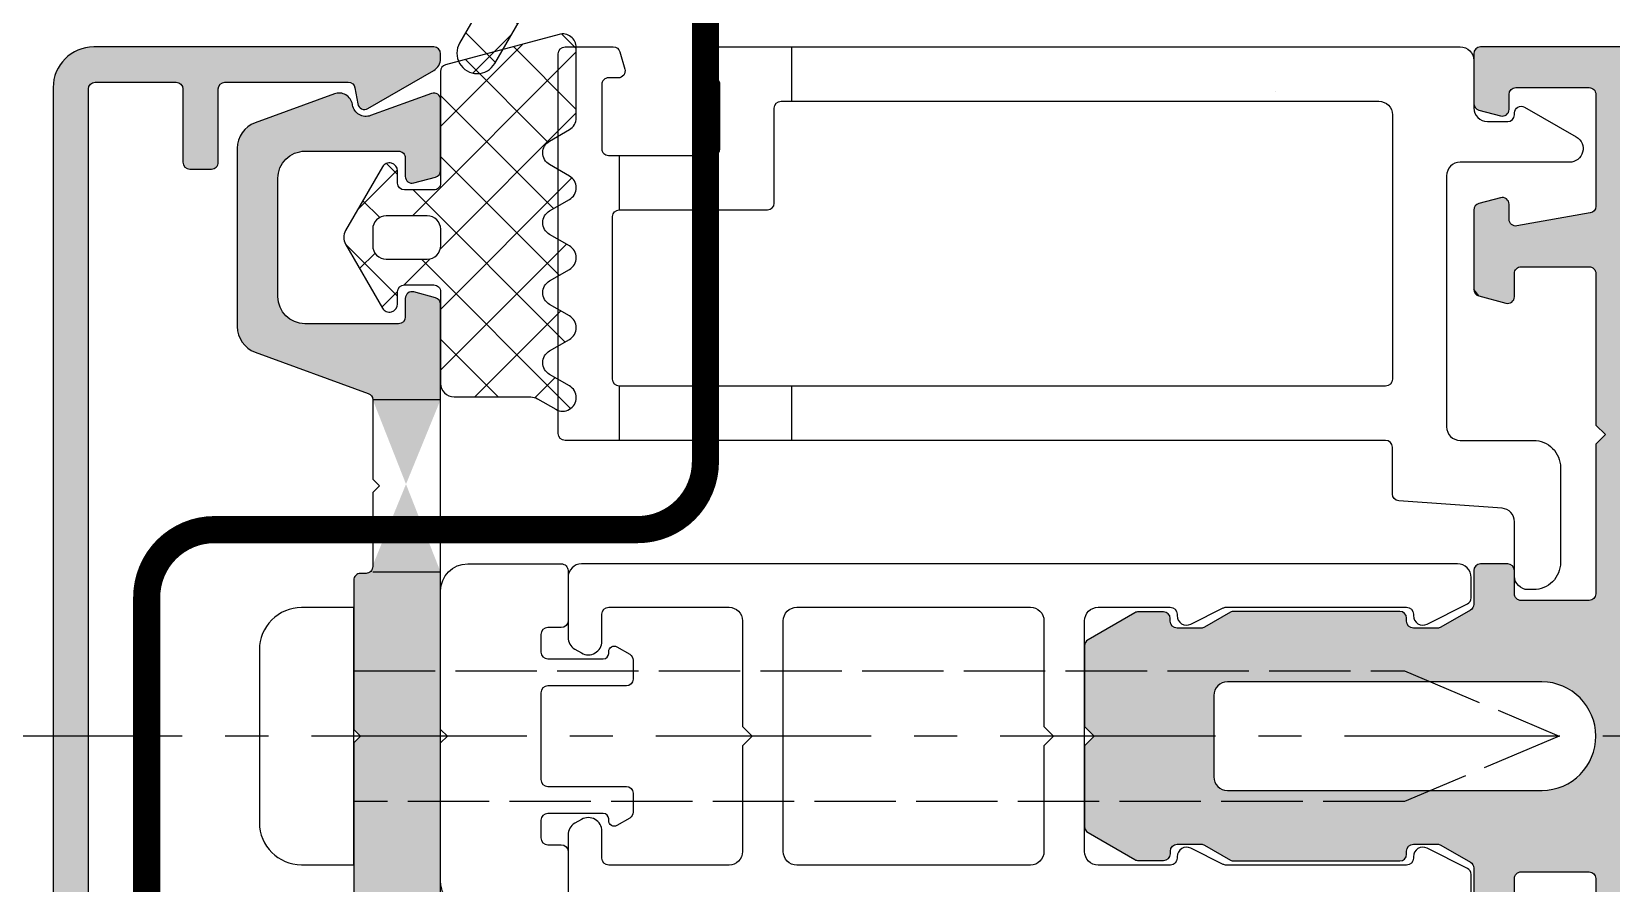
# Model space of a CAD drawing. Header units: millimetres. Extents: x -17234 to -8874, y -2869 to 1211.
# Drawn here: x -16008.9 to -15950.6, y -579.7 to -548.3 of the extents above; entities that cross this region are included whole.
import ezdxf

# ---------------------------------------------------------------- set-up
doc = ezdxf.new("R2010")
doc.units = ezdxf.units.MM
for name, pattern in [('AM_ISO02W050x2', [3.75, 3, -0.75]), ('CENTER', [50.800000000000004, 31.75, -6.35, 6.35, -6.35]), ('DASHED', [19.049999999999997, 12.7, -6.35])]:
    doc.linetypes.add(name, pattern=pattern)
for name, color, linetype in [('Centerline', 6, 'CENTER'), ('Drain Path', 6, 'Continuous'), ('Gasket EPDM', 32, 'Continuous'), ('Gasket Silicone', 20, 'Continuous'), ('Profile', 1, 'Continuous'), ('Profile View', 9, 'Continuous'), ('PVC Spacer', 3, 'Continuous'), ('Screw', 9, 'Continuous'), ('Thermal Break', 3, 'Continuous')]:
    doc.layers.add(name, color=color, linetype=linetype)

# ---------------------------------------------------------------- blocks, each defined once
blk = doc.blocks.new('EGG - 01')
at = {"layer": 'Gasket EPDM', "ltscale": 0.5}
h = blk.add_hatch(dxfattribs=at)
h.set_pattern_fill('ANSI37', color=5, scale=0.5, style=0)
h.set_pattern_definition([(45, (16931.76398021643, 552.2421061978254), (-1.122532015133644, 1.122532015133644), []), (135, (16931.76398021643, 552.2421061978254), (-1.122532015133644, -1.122532015133644), [])])
edge = h.paths.add_edge_path()
edge.add_arc((7.003679740504693, -0.746193317245968), 0.4999999999998441, 299.9999999999973, 420.0000000000027)
edge.add_line((7.253679740504595, -0.3131806153538719), (6.521628932947351, 0.1094691154501106))
edge.add_arc((6.77162893294786, 0.5424818173420363), 0.5000000000000001, 120.0000000000673, 239.9999999999327, ccw=False)
edge.add_line((6.521628932947351, 0.9754945192339619), (7.253679740504595, 1.398144250037944))
edge.add_arc((7.00367974050448, 1.831156951930097), 0.4999999999999998, 300.0000000000152, 419.9999999999848)
edge.add_line((7.253679740504595, 2.26416965382225), (6.521628932947351, 2.686819384626006))
edge.add_arc((6.77162893294786, 3.119832086517931), 0.5000000000000001, 120.0000000000673, 239.9999999999327, ccw=False)
edge.add_line((6.521628932947351, 3.552844788409857), (7.25367974051187, 3.975494519217818))
edge.add_arc((7.00367974051187, 4.408507221110038), 0.5000000000000002, 299.9999999999999, 359.9999999999793)
edge.add_line((7.50367974051187, 4.408507221109858), (7.50367974051187, 7.001122055274095))
edge.add_arc((7.003679740510961, 7.001122055273398), 0.5000000000009095, 7.989553359821821e-11, 105.0000000000745)
edge.add_line((6.874270217958838, 7.484084968418642), (2.688974979217164, 6.362638489112896))
edge.add_arc((2.753679740493602, 6.121157032540927), 0.249999999999921, 105.0000000001964, 180.0000000002782)
edge.add_line((2.503679740493681, 6.121157032539713), (2.503679740493681, 1.999999999999318))
edge.add_arc((2.253679740491407, 2.000000000000682), 0.2500000000022737, 269.99999999968736, 359.99999999968736, ccw=False)
edge.add_line((2.253679740490043, 1.749999999998408), (1.167927419020998, 1.749999999998408))
edge.add_arc((1.167927419020998, 1.999999999998408), 0.25, 180, 270, ccw=False)
edge.add_line((0.9179274190209981, 1.999999999998408), (0.9179274190209981, 2.449999999998681))
edge.add_arc((0.6179274190208797, 2.449999999998458), 0.3000000000001184, 4.257702533584149e-11, 149.9999999999438)
edge.add_line((0.3581197978855926, 2.599999999998772), (-0.9986533347109798, 0.2499999999984084))
edge.add_arc((-0.5656406328201353, -6.821210263296962e-13), 0.4999999999983546, 150.0000000000115, 209.9999999999885)
edge.add_line((-0.9986533347109798, -0.2499999999997726), (0.3581197978855926, -2.600000000001955))
edge.add_arc((0.6179274190208797, -2.450000000001642), 0.3000000000001184, 210.0000000000561, 359.9999999999574)
edge.add_line((0.9179274190209981, -2.450000000001864), (0.9179274190209981, -2.000000000001592))
edge.add_arc((1.167927419020998, -2.000000000001592), 0.25, 90, 180, ccw=False)
edge.add_line((1.167927419020998, -1.750000000001592), (2.253679740490043, -1.750000000001592))
edge.add_arc((2.253679740491748, -2.000000000003524), 0.2500000000019327, 3.3867308957269415e-10, 90.00000000039091, ccw=False)
edge.add_line((2.503679740493681, -2.000000000002046), (2.503679740493681, -5.37645785702091))
edge.add_arc((3.003679740493681, -5.37645785702091), 0.5, 180, 270)
edge.add_line((3.003679740493681, -5.87645785702091), (5.827380753220496, -5.87645785702091))
edge.add_arc((5.827380753220381, -6.37645785702091), 0.5, 59.99999999998482, 89.99999999998693, ccw=False)
edge.add_line((6.077380753220496, -5.943445155128757), (6.753679740504595, -6.333906557489399))
edge.add_arc((7.003679740504595, -5.900893855597587), 0.4999999999996472, 239.9999999999766, 419.9999999999766)
edge.add_line((7.253679740504595, -5.467881153705775), (6.521628932947351, -5.045231422901793))
edge.add_arc((6.77162893294786, -4.612218721009867), 0.5000000000000001, 120.0000000000673, 239.9999999999327, ccw=False)
edge.add_line((6.521628932947351, -4.179206019117942), (7.253679740504595, -3.756556288313959))
edge.add_arc((7.00367974050448, -3.323543586421806), 0.4999999999999998, 300.0000000000152, 419.9999999999848)
edge.add_line((7.253679740504595, -2.890530884529653), (6.521628932947351, -2.467881153725898))
edge.add_arc((6.77162893294786, -2.034868451833972), 0.5000000000000001, 120.0000000000673, 239.9999999999327, ccw=False)
edge.add_line((6.521628932947351, -1.601855749942047), (7.253679740504595, -1.179206019138064))
edge = h.paths.add_edge_path(flags=16)
edge.add_arc((0.4999999999998689, -0.3000018669307739), 0.4999999999998689, 179.999999999985, 270.000000000015)
edge.add_line((0.5, -0.8000018669306428), (2.009099999995669, -0.8000018669288238))
edge.add_arc((2.009099999995215, -0.3000018669283691), 0.5000000000004547, 270.0000000000521, 359.9999999997916)
edge.add_line((2.509099999995669, -0.300001866930188), (2.509099999995669, 0.300001866930188))
edge.add_arc((2.009099999996124, 0.3000018669292785), 0.4999999999995453, 1.042204158022913e-10, 90.00000000005213)
edge.add_line((2.009099999995669, 0.8000018669288238), (0.5, 0.8000018669306428))
edge.add_arc((0.4999999999998689, 0.3000018669307739), 0.4999999999998689, 89.99999999998498, 180.000000000015)
edge.add_line((0, 0.3000018669306428), (0, -0.3000018669306428))
for points in [[(7.253679740504595, -1.179206019138064, 0.5773502691896574), (7.253679740504595, -0.3131806153538719), (6.521628932947351, 0.1094691154501106, -0.5773502691888426), (6.521628932947351, 0.9754945192339619), (7.253679740504595, 1.398144250037944, 0.577350269189449), (7.253679740504595, 2.26416965382225), (6.521628932947351, 2.686819384626006, -0.5773502691888426), (6.521628932947351, 3.552844788409857), (7.25367974051187, 3.975494519217818, 0.2679491924310263), (7.50367974051187, 4.408507221109858), (7.50367974051187, 7.001122055274095, 0.4931454260312742), (6.874270217958838, 7.484084968418642), (2.688974979217164, 6.362638489112896, 0.3394542588637746), (2.503679740493681, 6.121157032539713), (2.503679740493681, 1.999999999999318, -0.414213562373095), (2.253679740490043, 1.749999999998408), (1.167927419020998, 1.749999999998408, -0.4142135623730951), (0.9179274190209981, 1.999999999998408), (0.9179274190209981, 2.449999999998681, 0.7673269879782757), (0.3581197978855926, 2.599999999998772), (-0.9986533347109798, 0.2499999999984084, 0.2679491924310153), (-0.9986533347109798, -0.2499999999997726), (0.3581197978855926, -2.600000000001955, 0.7673269879782757), (0.9179274190209981, -2.450000000001864), (0.9179274190209981, -2.000000000001592, -0.4142135623730951), (1.167927419020998, -1.750000000001592), (2.253679740490043, -1.750000000001592, -0.4142135623733614), (2.503679740493681, -2.000000000002046), (2.503679740493681, -5.37645785702091, 0.414213562373095), (3.003679740493681, -5.87645785702091), (5.827380753220496, -5.87645785702091, -0.1316524975874049), (6.077380753220496, -5.943445155128757), (6.753679740504595, -6.333906557489399, 1), (7.253679740504595, -5.467881153705775), (6.521628932947351, -5.045231422901793, -0.5773502691888426), (6.521628932947351, -4.179206019117942), (7.253679740504595, -3.756556288313959, 0.577350269189449), (7.253679740504595, -2.890530884529653), (6.521628932947351, -2.467881153725898, -0.5773502691888426), (6.521628932947351, -1.601855749942047)], [(0, -0.3000018669306428, 0.4142135623732486), (0.5, -0.8000018669306428), (2.009099999995669, -0.8000018669288238, 0.4142135623717632), (2.509099999995669, -0.300001866930188), (2.509099999995669, 0.300001866930188, 0.4142135623728287), (2.009099999995669, 0.8000018669288238), (0.5, 0.8000018669306428, 0.4142135623732486), (0, 0.3000018669306428)]]:
    blk.add_lwpolyline(points, format="xyb", close=True, dxfattribs=at)

msp = doc.modelspace()

# ---------------------------------------------------------------- hatches: boundary and pattern name
at = {"layer": 'Gasket EPDM', "ltscale": 0.5}
h = msp.add_hatch(dxfattribs=at)
h.set_pattern_fill('ANSI37', color=5, scale=0.5, style=0)
h.set_pattern_definition([(45, (2660, 72.69007224462416), (-1.122532015133644, 1.122532015133644), []), (135, (2660, 72.69007224462416), (-1.122532015133644, -1.122532015133644), [])])
edge = h.paths.add_edge_path(flags=16)
edge.add_line((-15985.76293008254, -529.2144429800669), (-15983.5930571015, -529.2144429800672))
edge.add_arc((-15983.5930571015, -528.2144429800674), 0.9999999999998863, 270, 360.0000000000065)
edge.add_line((-15982.5930571015, -528.2144429800672), (-15982.5930571015, -527.2144429800675))
edge.add_arc((-15983.5930571015, -527.2144429800675), 1, 0, 90)
edge.add_line((-15983.5930571015, -526.2144429800675), (-15984.03087927496, -526.2144429800675))
edge.add_arc((-15984.03087927497, -527.2144429800766), 1.000000000009095, 89.99999999989578, 119.9999999998107)
edge.add_line((-15984.53087927497, -526.3484175762824), (-15986.26293008254, -527.3484175762827))
edge.add_arc((-15985.76293008254, -528.2144429800671), 0.9999999999999836, 120.0000000000006, 270)
edge = h.paths.add_edge_path()
edge.add_line((-15990.59305710148, -530.7144429800859), (-15990.59305710148, -544.299260215701))
edge.add_arc((-15990.84305710148, -544.2992602157001), 0.25, 329.9999999997345, 359.99999999979156, ccw=False)
edge.add_line((-15990.62655075053, -544.4242602157011), (-15993.09305710148, -548.6963745327297))
edge.add_arc((-15992.44353804864, -549.0713745327301), 0.7500000000003874, 149.999999999977, 330.0000000000146)
edge.add_line((-15991.7940189958, -549.44637453273), (-15989.32751264486, -545.1742602157))
edge.add_arc((-15990.84305710148, -544.2992602156996), 1.750000000000019, 329.9999999999874, 359.9999999999665)
edge.add_line((-15989.09305710148, -544.2992602157007), (-15989.09305710148, -530.9644429800671))
edge.add_arc((-15988.84305710148, -530.9644429800671), 0.25, 90, 180, ccw=False)
edge.add_line((-15988.84305710148, -530.7144429800671), (-15986.84305710148, -530.7144429800671))
edge.add_arc((-15986.84305710148, -530.9644429800671), 0.25, 0, 90, ccw=False)
edge.add_line((-15986.59305710148, -530.9644429800671), (-15986.59305710148, -531.714442980067))
edge.add_arc((-15986.84305710148, -531.714442980067), 0.25, -90, 0, ccw=False)
edge.add_line((-15986.84305710148, -531.964442980067), (-15987.59305710148, -531.964442980067))
edge.add_arc((-15987.59305710148, -532.214442980067), 0.25, 90, 180)
edge.add_line((-15987.84305710148, -532.214442980067), (-15987.84305710148, -532.714442980067))
edge.add_arc((-15987.59305710148, -532.714442980067), 0.25, 180, 270)
edge.add_line((-15987.59305710148, -532.964442980067), (-15983.59305710148, -532.9644429800671))
edge.add_arc((-15983.59305710148, -532.7144429800671), 0.25, 270, 360)
edge.add_line((-15983.34305710148, -532.7144429800671), (-15983.34305710148, -532.2144429800669))
edge.add_arc((-15983.59305710148, -532.2144429800669), 0.25, 0, 90)
edge.add_line((-15983.59305710148, -531.9644429800669), (-15984.34305710148, -531.9644429800669))
edge.add_arc((-15984.34305710148, -531.7144429800669), 0.25, 180, 270, ccw=False)
edge.add_line((-15984.59305710148, -531.7144429800669), (-15984.59305710148, -530.9644429800671))
edge.add_arc((-15984.34305710148, -530.9644429800671), 0.25, 90, 180, ccw=False)
edge.add_line((-15984.34305710148, -530.7144429800671), (-15981.5930571015, -530.7144429800675))
edge.add_arc((-15981.5930571015, -530.2144429800675), 0.5, 270, 360)
edge.add_line((-15981.0930571015, -530.2144429800675), (-15981.0930571015, -527.2144429800675))
edge.add_arc((-15983.5930571015, -527.2144429800675), 2.5, 0, 90)
edge.add_line((-15983.5930571015, -524.7144429800675), (-15984.03087927496, -524.7144429800675))
edge.add_arc((-15984.03087927497, -527.2144429800699), 2.500000000002387, 89.99999999991662, 119.9999999998756)
edge.add_line((-15985.28087927496, -525.0493794706042), (-15988.84305710148, -527.1060037976436))
edge.add_arc((-15989.09305710148, -526.672991095751), 0.5000000000003364, 180.000000000013, 299.9999999999777, ccw=False)
edge.add_line((-15989.59305710148, -526.6729910957511), (-15989.59305710148, -525.0314302781784))
edge.add_line((-15989.59305710148, -525.0314302781784), (-15989.19353804864, -524.3394429800671))
edge.add_arc((-15989.84305710148, -523.9644429800675), 0.7499999999999895, 330.0000000000296, 509.9999999999844)
edge.add_line((-15990.49257615432, -523.5894429800671), (-15991.09305710148, -524.6295064895311))
edge.add_line((-15991.09305710148, -524.6295064895311), (-15991.09305710148, -529.8484175762952))
edge.add_line((-15991.09305710148, -529.8484175762952), (-15990.59305710149, -530.714442980067))
edge.add_line((-15990.59305710149, -530.714442980067), (-15991.09305710148, -529.8484175762952))
edge.add_line((-15991.09305710148, -529.8484175762952), (-15990.59305710148, -530.7144429800859))
at = {"layer": 'Gasket Silicone', "ltscale": 0.5}
h = msp.add_hatch(color=1, dxfattribs=at)
h.dxf.hatch_style = 1
edge = h.paths.add_edge_path(flags=16)
edge.add_line((-15999.96805710145, -598.3394429800668), (-15999.96805710145, -599.6394429800642))
edge.add_line((-16006.31805710145, -598.3394429800668), (-16006.31805710145, -599.6394429800642))
edge = h.paths.add_edge_path()
edge.add_line((-15999.96805710145, -598.33944298006), (-15999.96805710145, -599.6394429800612))
edge.add_line((-15999.96805710145, -599.6394429800612), (-15994.04305710144, -599.6394429800552))
edge.add_arc((-15994.04305710144, -599.3894429800565), 0.2499999999986642, 270, 360.0000000003062)
edge.add_line((-15993.79305710144, -599.3894429800552), (-15993.79305710144, -599.2041324773821))
edge.add_arc((-15994.29305710144, -599.2041324773845), 0.500000000003638, 0, 59.99999999972206)
edge.add_line((-15994.04305710144, -598.7711197754892), (-15996.47359162309, -597.3678500151458))
edge.add_arc((-15996.59859162309, -597.584356366094), 0.2500000000017435, 60.0000000002307, 169.9999999998189)
edge.add_line((-15996.84479356134, -597.5409443216761), (-15996.94916338841, -598.1328550244747))
edge.add_arc((-15997.19536532666, -598.0894429800583), 0.2499999999997382, 270, 350.00000000007685, ccw=False)
edge.add_line((-15997.19536532666, -598.339442980058), (-15999.96805710145, -598.3394429800599))
edge = h.paths.add_edge_path()
edge.add_line((-16006.31805710145, -599.6394429800675), (-16006.31805710145, -598.3394429800665))
edge.add_line((-16006.31805710145, -598.3394429800666), (-16006.53055710142, -598.3394429800668))
edge.add_arc((-16006.53055710142, -598.0894429800662), 0.2500000000006537, 180.0000000001498, 270, ccw=False)
edge.add_line((-16006.78055710142, -598.0894429800668), (-16006.78055710146, -550.3894429800661))
edge.add_arc((-16006.53055710146, -550.3894429800673), 0.250000000001819, 90.00000000069372, 180, ccw=False)
edge.add_line((-16006.53055710146, -550.1394429800655), (-16003.54305710144, -550.1394429800624))
edge.add_arc((-16003.54305710144, -550.3894429800611), 0.24999999999865, -3.09398728859378e-10, 90, ccw=False)
edge.add_line((-16003.29305710145, -550.3894429800624), (-16003.29305710144, -553.0894429800632))
edge.add_arc((-16003.04305710144, -553.0894429800619), 0.250000000001819, 180, 269.9999999993014)
edge.add_line((-16003.04305710144, -553.3394429800637), (-16002.24305710144, -553.3394429800613))
edge.add_arc((-16002.24305710145, -553.0894429800627), 0.2499999999986358, 270, 360.0000000003126)
edge.add_line((-16001.99305710145, -553.0894429800613), (-16001.99305710145, -550.3894429800606))
edge.add_arc((-16001.74305710144, -550.3894429800619), 0.250000000001819, 90.0000000006986, 180, ccw=False)
edge.add_line((-16001.74305710145, -550.13944298006), (-15997.19536532671, -550.139442980057))
edge.add_arc((-15997.19536532671, -550.389442980059), 0.2500000000020037, 10.000000000020691, 89.99999999958311, ccw=False)
edge.add_line((-15996.94916338845, -550.3460309356418), (-15996.84479356138, -550.9379416384403))
edge.add_arc((-15996.59859162313, -550.8945295940248), 0.2499999999995914, 189.9999999997323, 300.000000000456)
edge.add_line((-15996.47359162313, -551.1110359449696), (-15994.04305710149, -549.70776618462))
edge.add_arc((-15994.29305710149, -549.2747534827239), 0.5000000000070635, 300.0000000004954, 359.9999999996303)
edge.add_line((-15993.79305710149, -549.2747534827271), (-15993.79305710149, -549.0894429800541))
edge.add_arc((-15994.04305710149, -549.0894429800551), 0.25, 0, 89.99999999976876)
edge.add_line((-15994.04305710149, -548.8394429800551), (-16006.58055710146, -548.8394429800668))
edge.add_arc((-16006.58055710146, -550.3394429800679), 1.500000000001123, 90, 179.9999999999571)
edge.add_line((-16008.08055710146, -550.3394429800668), (-16008.08055710141, -598.1394429800679))
edge.add_arc((-16006.58055710142, -598.1394429800673), 1.5, 180, 270.0000000000467)
edge.add_line((-16006.58055710141, -599.6394429800673), (-16006.31805710145, -599.6394429800677))
h = msp.add_hatch(color=1, dxfattribs=at)
h.dxf.hatch_style = 1
edge = h.paths.add_edge_path()
edge.add_arc((-15955.4430571015, -557.7750873599314), 0.25, 180, 255.0011267703341)
edge.add_line((-15955.50775711382, -558.0165700889312), (-15954.50775740218, -558.2844973879575))
edge.add_arc((-15954.44305755624, -558.0430146143802), 0.2499999999988005, 255.0011662473737, 359.9999694740487)
edge.add_line((-15954.19305755624, -558.0430147475748), (-15954.19305710147, -557.1894465807127))
edge.add_arc((-15953.94305710147, -557.1894467139052), 0.2500000000000355, 135.0000000005159, 179.9999694745176, ccw=False)
edge.add_arc((-15953.94305710147, -557.1894467139109), 0.2500000000037401, 90, 134.9999999995947, ccw=False)
edge.add_line((-15953.94305710147, -556.9394467139074), (-15951.44305710146, -556.9394467139065))
edge.add_arc((-15951.44305710146, -557.1894467139065), 0.25, -1.3028511602897197e-10, 90, ccw=False)
edge.add_line((-15951.19305710146, -557.189446713907), (-15951.19305710147, -562.7733304546521))
edge.add_line((-15951.19305710147, -562.7733304546521), (-15950.83950371087, -563.1268838452438))
edge.add_line((-15950.83950371087, -563.1268838452438), (-15951.19305709448, -563.4804372288347))
edge.add_arc((-15950.94305710147, -563.4804963720218), 0.25, 179.9864453798519, 179.9999996825967)
edge.add_line((-15951.19305710147, -563.4804963706368), (-15951.19305710147, -568.9894429800421))
edge.add_arc((-15951.44305710147, -568.9894429800423), 0.249999999996362, -90, 5.212541509536095e-11, ccw=False)
edge.add_line((-15951.44305710147, -569.2394429800421), (-15953.94305710147, -569.2394429800735))
edge.add_arc((-15953.94305710147, -568.9894429800751), 0.2499999999984084, 179.9999999996352, 270, ccw=False)
edge.add_line((-15954.19305710147, -568.9894429800735), (-15954.19305710147, -568.1394429800647))
edge.add_arc((-15954.44305710147, -568.1394429800647), 0.25, 0, 90)
edge.add_line((-15954.44305710147, -567.8894429800647), (-15955.44305710147, -567.8894429800647))
edge.add_arc((-15955.44305710147, -568.1394429800647), 0.25, 90, 180)
edge.add_line((-15955.69305710147, -568.1394429800647), (-15955.69305710147, -569.377953679973))
edge.add_arc((-15955.94305710147, -569.3779536799728), 0.25, 299.99999999999727, 359.99999999997397, ccw=False)
edge.add_line((-15955.81805710147, -569.594460030919), (-15956.90721722169, -570.2232869195185))
edge.add_arc((-15957.03221722169, -570.0067805685721), 0.2500000000002174, 270, 299.99999999997124, ccw=False)
edge.add_line((-15957.03221722169, -570.2567805685724), (-15957.92000796025, -570.2567805685724))
edge.add_arc((-15957.92000796025, -570.0067805685724), 0.25, 180, 270, ccw=False)
edge.add_line((-15958.17000796025, -570.0067805685724), (-15958.17000796025, -569.8894429799058))
edge.add_arc((-15958.42000796025, -569.8894429799058), 0.25, 0, 90)
edge.add_line((-15958.42000796025, -569.6394429799058), (-15964.54305710146, -569.6394429799058))
edge.add_arc((-15964.54305710146, -569.8894429799055), 0.2499999999997726, 90, 120.0000000000364)
edge.add_line((-15964.66805710146, -569.6729366289597), (-15965.62129176666, -570.2232869195185))
edge.add_arc((-15965.74629176666, -570.0067805685724), 0.2500000000000205, 270, 299.99999999999727, ccw=False)
edge.add_line((-15965.74629176666, -570.2567805685724), (-15966.63408250523, -570.2567805685724))
edge.add_arc((-15966.63408250523, -570.0067805685724), 0.25, 180, 270, ccw=False)
edge.add_line((-15966.88408250523, -570.0067805685724), (-15966.88408250523, -569.9067805685718))
edge.add_arc((-15967.13408250523, -569.9067805685718), 0.25, 0, 90)
edge.add_line((-15967.13408250523, -569.6567805685718), (-15968.06100629413, -569.6567805685718))
edge.add_arc((-15968.06100629413, -569.9067805685714), 0.2499999999996589, 90, 120.0000000000755)
edge.add_line((-15968.18600629413, -569.690274217626), (-15969.91805710147, -570.6902742174957))
edge.add_arc((-15969.79305710147, -570.9067805684418), 0.2500000000000205, 119.9999999999973, 179.9999999995571)
edge.add_line((-15970.04305710147, -570.9067805684399), (-15970.04305710147, -573.8858895894481))
edge.add_line((-15970.04305710147, -573.8858895894481), (-15969.68950371088, -574.2394429800431))
edge.add_line((-15969.68950371088, -574.2394429800431), (-15970.04305710148, -574.5929963706337))
edge.add_line((-15970.04305710148, -574.5929963706337), (-15970.04305710147, -577.57210539164))
edge.add_arc((-15969.79305710147, -577.5721053916385), 0.25, 180.0000000003387, 240.0000000000027)
edge.add_line((-15969.91805710147, -577.7886117425846), (-15968.18600732184, -578.7886117119873))
edge.add_arc((-15968.06100726907, -578.5721053915053), 0.2500000000036094, 239.9999860348692, 270)
edge.add_line((-15968.06100726907, -578.8221053915086), (-15967.13074727754, -578.8221053915084))
edge.add_arc((-15967.13074727754, -578.5721053915084), 0.25, 270, 360)
edge.add_line((-15966.88074727754, -578.5721053915084), (-15966.88074727754, -578.4721053915084))
edge.add_arc((-15966.63074727754, -578.4721053915084), 0.25, 90, 180, ccw=False)
edge.add_line((-15966.63074727754, -578.2221053915084), (-15965.74629176644, -578.2221053915084))
edge.add_arc((-15965.74629176644, -578.4721053915084), 0.25, 59.99999999998971, 90, ccw=False)
edge.add_line((-15965.62129176644, -578.2555990405624), (-15964.66805710146, -578.8059493309902))
edge.add_arc((-15964.54305710146, -578.5894429800444), 0.2499999999997251, 239.9999999999636, 270)
edge.add_line((-15964.54305710146, -578.8394429800442), (-15958.42000796025, -578.8394429800443))
edge.add_arc((-15958.42000796025, -578.5894429800443), 0.25, 270, 360)
edge.add_line((-15958.17000796025, -578.5894429800443), (-15958.17000796025, -578.472105391508))
edge.add_arc((-15957.92000796025, -578.472105391508), 0.25, 90, 180, ccw=False)
edge.add_line((-15957.92000796025, -578.222105391508), (-15957.03221722169, -578.222105391508))
edge.add_arc((-15957.03221722169, -578.4721053915082), 0.2500000000002274, 60.00000000002882, 90, ccw=False)
edge.add_line((-15956.90721722169, -578.2555990405618), (-15955.81805710147, -578.8844259291614))
edge.add_arc((-15955.94305710147, -579.1009322801074), 0.2499999999999221, -2.609112925711088e-11, 59.99999999998971, ccw=False)
edge.add_line((-15955.69305710147, -579.1009322801075), (-15955.69305710147, -580.3394429800406))
edge.add_arc((-15955.44305710147, -580.3394429800406), 0.25, 180, 270)
edge.add_line((-15955.44305710147, -580.5894429800406), (-15954.44305710147, -580.5894429800406))
edge.add_arc((-15954.44305710147, -580.3394429800406), 0.25, 270, 360)
edge.add_line((-15954.19305710147, -580.3394429800406), (-15954.19305710147, -579.4894429800135))
edge.add_arc((-15953.94305710147, -579.4894429800117), 0.25, 90, 180.0000000003908, ccw=False)
edge.add_line((-15953.94305710147, -579.2394429800135), (-15951.44305710146, -579.2394429800468))
edge.add_arc((-15951.44305710146, -579.4894429800466), 0.2499999999998863, 0, 90, ccw=False)
edge.add_line((-15951.19305710146, -579.4894429800466), (-15951.19305710146, -584.998389589456))
edge.add_arc((-15950.94305714389, -584.998419202955), 0.2499999593205341, 179.9932130848404, 180.0067657660979)
edge.add_line((-15951.19305710147, -584.9984487241738), (-15950.83950371087, -585.3520021147656))
edge.add_line((-15950.83950371087, -585.3520021147656), (-15951.19305710146, -585.7055555053413))
edge.add_line((-15951.19305710146, -585.7055555053413), (-15951.19305710146, -591.289439246186))
edge.add_arc((-15951.44305710146, -591.289439246186), 0.25, -90, 0, ccw=False)
edge.add_line((-15951.44305710146, -591.5394392461859), (-15953.94305710147, -591.539439246185))
edge.add_arc((-15953.94305710147, -591.289439246185), 0.25, 180, 270, ccw=False)
edge.add_line((-15954.19305710147, -591.289439246185), (-15954.19305781457, -590.335849882619))
edge.add_arc((-15954.44305781457, -590.3358500695696), 0.2500000000000699, 4.284592486491327e-05, 104.999974831815)
edge.add_line((-15954.50776246977, -590.0943685845757), (-15955.50776175667, -590.3623171151354))
edge.add_arc((-15955.44305710147, -590.6037986001277), 0.2499999999973386, 104.9999748319094, 142.5000000002318)
edge.add_arc((-15955.44305710147, -590.6037986001272), 0.2499999999963268, 142.5000000003145, 180.0000000011204)
edge.add_line((-15955.69305710147, -590.6037986001321), (-15955.69305710147, -593.6250798922407))
edge.add_arc((-15955.44305710147, -593.6250798922412), 0.25, 179.9999999998958, 254.9999999997637)
edge.add_line((-15955.50776186274, -593.8665613488128), (-15954.70776186274, -594.0809207027577))
edge.add_arc((-15954.64305710147, -593.839439246185), 0.2499999999997333, 255.0000000006365, 359.9999999999479)
edge.add_line((-15954.39305710147, -593.8394392461852), (-15954.39305710147, -593.2894392461861))
edge.add_arc((-15954.14305710147, -593.2894392461855), 0.25, 80.00000000032821, 180.0000000001563, ccw=False)
edge.add_line((-15954.09964505705, -593.043237307933), (-15951.39964505706, -593.5193201558451))
edge.add_arc((-15951.44305710147, -593.765522094097), 0.2499999999992669, -2.3447910280083306e-10, 79.99999999948898, ccw=False)
edge.add_line((-15951.19305710147, -593.7655220940981), (-15951.19305710147, -597.8894429800482))
edge.add_arc((-15951.44305710147, -597.8894429800484), 0.25, -90, 5.212541509536095e-11, ccw=False)
edge.add_line((-15951.44305710147, -598.1394429800483), (-15954.14305710146, -598.1394429800458))
edge.add_arc((-15954.14305710146, -597.8894429800457), 0.2500000000001137, 180.0000000004169, 270, ccw=False)
edge.add_line((-15954.39305710146, -597.8894429800475), (-15954.39305710147, -597.3394429800447))
edge.add_arc((-15954.64305710147, -597.3394429800464), 0.250000000003638, 3.908265592525497e-10, 104.9999999993904)
edge.add_line((-15954.70776186274, -597.0979615234742), (-15955.50776186275, -597.3123208774209))
edge.add_arc((-15955.44305710147, -597.5538023339905), 0.2499999999976001, 105.0000000003576, 180.0000000006253)
edge.add_line((-15955.69305710147, -597.5538023339932), (-15955.69305710147, -599.3894429800458))
edge.add_arc((-15955.44305710147, -599.3894429800458), 0.25, 180, 270)
edge.add_line((-15955.44305710147, -599.6394429800458), (-15857.51805710147, -599.6394429800458))
edge.add_arc((-15857.51805710147, -599.3894429800458), 0.25, 270, 360)
edge.add_line((-15857.26805710147, -599.3894429800458), (-15857.26805710147, -549.0894429800466))
edge.add_arc((-15857.51805710147, -549.0894429800466), 0.25, 0, 90)
edge.add_line((-15857.51805710147, -548.8394429800466), (-15955.44305710147, -548.8394429800466))
edge.add_arc((-15955.44305710147, -549.0894429800466), 0.25, 90, 180)
edge.add_line((-15955.69305710147, -549.0894429800466), (-15955.69305710147, -550.9250836261))
edge.add_arc((-15955.44305710147, -550.925083626103), 0.249999999996362, 179.9999999993226, 254.9999999996356)
edge.add_line((-15955.50776186275, -551.1665650826724), (-15954.70776186274, -551.3809244366182))
edge.add_arc((-15954.64305710147, -551.1394429800456), 0.2499999999996235, 255.0000000006298, 359.9999999995571)
edge.add_line((-15954.39305710147, -551.1394429800475), (-15954.39305710146, -550.5894429800449))
edge.add_arc((-15954.14305710146, -550.5894429800468), 0.25, 90, 179.999999999557, ccw=False)
edge.add_line((-15954.14305710146, -550.3394429800466), (-15951.44305710147, -550.3394429800428))
edge.add_arc((-15951.44305710147, -550.5894429800426), 0.2499999999997726, -5.212541509536095e-11, 90, ccw=False)
edge.add_line((-15951.19305710147, -550.5894429800428), (-15951.19305710147, -554.7133638659939))
edge.add_arc((-15951.44305710147, -554.713363865993), 0.25, 279.99999999960846, 359.99999999979156, ccw=False)
edge.add_line((-15951.39964505706, -554.959565804247), (-15954.09964505705, -555.4356486521593))
edge.add_arc((-15954.14305710147, -555.1894467139069), 0.249999999999083, 179.9999999998437, 279.9999999996718, ccw=False)
edge.add_line((-15954.39305710147, -555.1894467139062), (-15954.39305710147, -554.6394467139072))
edge.add_arc((-15954.64305710147, -554.6394467139073), 0.250000000003638, 2.605510395016998e-11, 104.9999999993769)
edge.add_line((-15954.70776186274, -554.3979652573348), (-15955.50776186275, -554.6123246112807))
edge.add_arc((-15955.44305710147, -554.8538060678501), 0.2499999999974903, 105.0000000003644, 180.0000000006514)
edge.add_line((-15955.69305710147, -554.8538060678529), (-15955.69305710147, -557.7750873599604))
edge.add_arc((-15955.44305710148, -557.7750873599647), 0.2499999999854481, 179.9999999990099, 255.0011662465578)
edge.add_line((-15955.50775694742, -558.0165701335281), (-15955.6930571015, -557.7750873599314))
edge = h.paths.add_edge_path(flags=16)
edge.add_arc((-15946.94305710147, -596.8894429800458), 0.25, 180, 270)
edge.add_line((-15946.94305710147, -597.1394429800458), (-15861.51805710147, -597.1394429800458))
edge.add_arc((-15861.51805710147, -596.8894429800458), 0.25, 270, 360)
edge.add_line((-15861.26805710147, -596.8894429800458), (-15861.26805710147, -551.5894429800438))
edge.add_arc((-15861.51805710147, -551.5894429800438), 0.25, 0, 90)
edge.add_line((-15861.51805710147, -551.3394429800438), (-15946.94305710147, -551.3394429800438))
edge.add_arc((-15946.94305710147, -551.5894429800438), 0.25, 90, 180)
edge.add_line((-15947.19305710147, -551.5894429800438), (-15947.19305710147, -596.8894429800458))
edge = h.paths.add_edge_path(flags=16)
edge.add_arc((-15953.19642322728, -574.2394429800399), 2.003366125820265, 270.6626206665821, 449.4858379302882)
edge.add_line((-15953.17844561955, -572.2361575186779), (-15964.78055710147, -572.2394429799))
edge.add_arc((-15964.78055710147, -572.7394429799), 0.5, 90, 180)
edge.add_line((-15965.28055710147, -572.7394429799), (-15965.28055710147, -574.2394429800369))
edge.add_line((-15965.28055710147, -574.2394429800369), (-15965.28055710147, -575.7394429800369))
edge.add_arc((-15964.78055710147, -575.7394429800369), 0.5, 180, 270)
edge.add_line((-15964.78055710147, -576.2394429800369), (-15953.17325499014, -576.2426751350514))
h = msp.add_hatch(color=1, dxfattribs=at)
h.dxf.hatch_style = 1
edge = h.paths.add_edge_path(flags=17)
edge.add_line((-15993.79305710147, -561.8408200501602), (-15996.29305710145, -561.8408200501602))
edge.add_line((-15993.79305710149, -568.1908200501612), (-15996.39491097215, -568.1908200501598))
edge = h.paths.add_edge_path()
edge.add_line((-15996.29305710147, -561.8408200501602), (-15993.79305710149, -561.8408200501602))
edge.add_line((-15993.79305710149, -561.8408200501602), (-15993.7930571015, -558.3253799100661))
edge.add_arc((-15994.0430571015, -558.3253799100673), 0.250000000001819, 0, 74.999999999169)
edge.add_line((-15993.97835234022, -558.0838984534939), (-15994.7782544312, -557.8692176709195))
edge.add_arc((-15994.84305710145, -558.1106728715874), 0.2500000000025687, 74.97676808802632, 179.9999999992851)
edge.add_line((-15995.09305710145, -558.1106728715844), (-15995.09305710145, -558.7894807416363))
edge.add_arc((-15995.34305710145, -558.7894807416368), 0.25, -90.00000000051301, 0, ccw=False)
edge.add_line((-15995.34305710145, -559.0394807416368), (-15998.79305710147, -559.03948074164))
edge.add_arc((-15998.79305710147, -558.0394807416363), 1.000000000003666, 180.0000000002101, 269.99999999989575, ccw=False)
edge.add_line((-15999.79305710147, -558.03948074164), (-15999.79305710148, -553.6818650015342))
edge.add_arc((-15998.79305710148, -553.6818650015309), 0.999999999996362, 89.99999999970731, 180, ccw=False)
edge.add_line((-15998.79305710148, -552.6818650015346), (-15995.34305710146, -552.6818650015306))
edge.add_arc((-15995.34305710146, -552.9318650015292), 0.2499999999986358, -3.126956471533049e-10, 90, ccw=False)
edge.add_line((-15995.09305710146, -552.9318650015306), (-15995.09305710146, -553.6106728715844))
edge.add_arc((-15994.84305710146, -553.6106728715849), 0.25, 180, 285.0232319127275)
edge.add_line((-15994.77825443121, -553.8521280722497), (-15993.97835234023, -553.6374472896717))
edge.add_arc((-15994.0430571015, -553.3959658331022), 0.2499999999975933, 285.0000000003581, 360.0000000007311)
edge.add_line((-15993.79305710151, -553.395965833099), (-15993.79305710147, -550.7874925923373))
edge.add_arc((-15994.04305710147, -550.7874925923335), 0.250000000001819, 0, 110.0000000007632)
edge.add_line((-15994.1285621373, -550.5525694371352), (-15996.37411893234, -551.3698852698894))
edge.add_arc((-15996.545129004, -550.9000389594961), 0.4999999999996144, 190.0000000003368, 289.9999999997839, ccw=False)
edge.add_line((-15997.03753288051, -550.9868630483325), (-15997.04347021255, -550.953190765084))
edge.add_arc((-15997.53587408906, -551.0400148539173), 0.500000000001401, 9.999999999973527, 109.9999999997262)
edge.add_line((-15997.70688416072, -550.5701685435222), (-16000.6350772448, -551.6359436663173))
edge.add_arc((-16000.29305710147, -552.5756362871045), 1.000000000001803, 110.000000000063, 179.9999999999552)
edge.add_line((-16001.29305710148, -552.5756362871037), (-16001.29305710147, -559.1457094560759))
edge.add_arc((-16000.29305710147, -559.1457094560769), 1.000000000001819, 180, 250.000000000099)
edge.add_line((-16000.63507724479, -560.0854020768649), (-15996.45755206564, -561.6058968949641))
edge.add_arc((-15996.54305710148, -561.8408200501638), 0.2500000000042136, 8.01207988843089e-10, 69.99999999947448, ccw=False)
edge = h.paths.add_edge_path()
edge.add_line((-15993.79305710148, -568.1908200501612), (-15996.39491097215, -568.1908200501597))
edge.add_arc((-15996.54305710146, -567.9894429800406), 0.25, 269.9999999994968, 306.34062869245076, ccw=False)
edge.add_line((-15996.54305710147, -568.2394429800406), (-15996.74305710146, -568.2394429800395))
edge.add_arc((-15996.74305710146, -568.4894429800411), 0.2500000000016698, 90, 179.9999999996955)
edge.add_line((-15996.99305710146, -568.4894429800397), (-15996.99305710145, -573.9894429800592))
edge.add_line((-15996.99305710145, -573.9894429800592), (-15996.74305710143, -574.2394429800404))
edge.add_line((-15996.74305710143, -574.2394429800404), (-15996.99305710145, -574.4894429800573))
edge.add_line((-15996.99305710145, -574.4894429800573), (-15996.99305710145, -579.9894429800411))
edge.add_arc((-15996.74305710145, -579.9894429800418), 0.25, 180, 270.0000000005862)
edge.add_line((-15996.74305710145, -580.2394429800418), (-15996.54305710145, -580.2394429800397))
edge.add_arc((-15996.54305710145, -580.4894429800403), 0.2500000000004547, 1.8241053112433292e-10, 90, ccw=False)
edge.add_line((-15996.29305710145, -580.4894429800395), (-15996.29305710144, -583.2130659099779))
edge.add_line((-15996.29305710144, -583.2130659099779), (-15996.04305710144, -583.4630659099724))
edge.add_line((-15996.04305710144, -583.4630659099724), (-15996.29305710144, -583.7130659099743))
edge.add_line((-15996.29305710144, -583.7130659099743), (-15996.29305710144, -586.6380659099544))
edge.add_arc((-15996.54305710144, -586.6380659099572), 0.249999999996362, -70.00000000123708, 0, ccw=False)
edge.add_line((-15996.45755206561, -586.8729890651512), (-16000.63507724477, -588.3934838832615))
edge.add_arc((-16000.29305710144, -589.3331765040443), 0.9999999999964991, 109.9999999999517, 180.0000000002028)
edge.add_line((-16001.29305710144, -589.3331765040479), (-16001.29305710144, -595.9032496730182))
edge.add_arc((-16000.29305710143, -595.9032496730176), 1.000000000003638, 180, 249.9999999998378)
edge.add_line((-16000.63507724476, -596.8429422938061), (-15997.70688416067, -597.908717416591))
edge.add_arc((-15997.53587408901, -597.438871106199), 0.4999999999991015, 249.9999999999729, 349.9999999999775)
edge.add_line((-15997.04347021251, -597.5256951950325), (-15997.03753288047, -597.4920229117838))
edge.add_arc((-15996.54512900396, -597.578847000621), 0.5000000000002709, 70.00000000004587, 169.9999999995605, ccw=False)
edge.add_line((-15996.3741189323, -597.1090006902276), (-15994.12856213726, -597.9263165229717))
edge.add_arc((-15994.04305710143, -597.691393367778), 0.2499999999973473, 249.9999999997891, 360.0000000014038)
edge.add_line((-15993.79305710143, -597.6913933677719), (-15993.79305710147, -595.0829201270102))
edge.add_arc((-15994.04305710147, -595.0829201270101), 0.25, 0, 75.0000000002703)
edge.add_line((-15993.97835234019, -594.8414386704375), (-15994.77825443117, -594.6267578878636))
edge.add_arc((-15994.84305710142, -594.8682130885254), 0.2499999999975756, 74.97676808685593, 180.0000000002768)
edge.add_line((-15995.09305710142, -594.8682130885267), (-15995.09305710142, -595.5470209585804))
edge.add_arc((-15995.34305710142, -595.5470209585797), 0.25, -89.99999999979809, 0, ccw=False)
edge.add_line((-15995.34305710142, -595.7970209585797), (-15998.79305710144, -595.7970209585842))
edge.add_arc((-15998.79305710144, -594.7970209585862), 0.9999999999977973, 179.9999999998738, 270.00000000020844, ccw=False)
edge.add_line((-15999.79305710144, -594.7970209585841), (-15999.79305710144, -590.4394052184783))
edge.add_arc((-15998.79305710144, -590.4394052184781), 1, 89.99999999998448, 180, ccw=False)
edge.add_line((-15998.79305710144, -589.4394052184781), (-15995.34305710143, -589.4394052184747))
edge.add_arc((-15995.34305710143, -589.6894052184734), 0.2499999999986642, -3.062154974031728e-10, 90, ccw=False)
edge.add_line((-15995.09305710143, -589.6894052184747), (-15995.09305710143, -590.3682130885285))
edge.add_arc((-15994.84305710143, -590.368213088529), 0.25, 180, 285.0232319127267)
edge.add_line((-15994.77825443117, -590.6096682891939), (-15993.97835234019, -590.3949875066141))
edge.add_arc((-15994.04305710145, -590.1535060500194), 0.2500000000186282, 284.9999999960452, 359.9999999945414)
edge.add_line((-15993.79305710144, -590.1535060500431), (-15993.79305710148, -568.1908200501612))

# ---------------------------------------------------------------- linework, layer by layer
at = {"layer": 'Centerline', "ltscale": 0.25}
msp.add_lwpolyline([(-15850.91805710147, -574.2394429800396), (-16013.16805710147, -574.2394429800405)], dxfattribs=at)
at = {"layer": 'Drain Path', "linetype": 'DASHED', "ltscale": 0.25}
msp.add_lwpolyline([(-16004.63055710157, -612.141057963448, 0, 3, 0), (-16004.63055710157, -606.141057963448, 1, 1, 0), (-16004.63055710157, -569.1276315151022, 1, 1, -0.414213562373095), (-16002.13055710157, -566.6276315151022, 1, 1, 0), (-15986.526591817, -566.6276315151022, 1, 1, 0.414213562373095), (-15984.026591817, -564.1276315151022, 1, 1, 0), (-15984.026591817, -545.5481032664413, 1, 1, 0)], format="xyseb", dxfattribs=at)
at = {"layer": 'Gasket EPDM', "ltscale": 2}
msp.add_lwpolyline([(-15990.62655075053, -544.4242602157011), (-15993.09305710148, -548.6963745327297, 1.000000000000556), (-15991.7940189958, -549.44637453273), (-15989.32751264486, -545.1742602157, 0.1316524975873035)], format="xyb", dxfattribs=at)
at = {"layer": 'Profile', "ltscale": 0.5}
msp.add_line((-15963.00521607857, -550.4713507662703), (-15963.00684199901, -550.4713507662703), dxfattribs=at)
at = {"layer": 'Profile', "color": 9, "ltscale": 0.5}
for points in [[(-16006.78055710142, -598.0894429800668), (-16006.78055710146, -550.3894429800661, -0.414213562373095), (-16006.53055710146, -550.1394429800661), (-16003.54305710144, -550.1394429800624, -0.4142135623725623), (-16003.29305710144, -550.3894429800624), (-16003.29305710144, -553.0894429800632, 0.4142135623727311), (-16003.04305710144, -553.3394429800632), (-16002.24305710144, -553.3394429800613, 0.4142135623735274), (-16001.99305710144, -553.0894429800613), (-16001.99305710144, -550.3894429800606, -0.4142135623728287), (-16001.74305710144, -550.1394429800606), (-15997.1953653267, -550.139442980057, -0.3639702342668195), (-15996.94916338845, -550.3460309356418), (-15996.84479356138, -550.9379416384403, 0.5205670505520921), (-15996.47359162313, -551.1110359449689), (-15994.04305710149, -549.70776618462, 0.2679491924310983), (-15993.79305710149, -549.2747534827271), (-15993.79305710149, -549.0894429800541, 0.4142135623730951), (-15994.04305710149, -548.8394429800541), (-16006.58055710146, -548.8394429800668, 0.414213562373095), (-16008.08055710146, -550.3394429800668), (-16008.08055710141, -598.1394429800679, 0.414213562373095)], [(-15857.51805710147, -548.8394429800466), (-15955.44305710147, -548.8394429800466, 0.414213562373095), (-15955.69305710147, -549.0894429800466), (-15955.69305710147, -550.9250836261, 0.3394542588631654), (-15955.50776186275, -551.1665650826724), (-15954.70776186274, -551.3809244366182, 0.49314542602943), (-15954.39305710147, -551.1394429800475), (-15954.39305710146, -550.5894429800449, -0.4142135623707479), (-15954.14305710146, -550.3394429800466), (-15951.44305710147, -550.3394429800428, -0.414213562373505), (-15951.19305710147, -550.5894429800428), (-15951.19305710147, -554.7133638659939, -0.3639702342661958), (-15951.39964505706, -554.959565804247), (-15954.09964505705, -555.4356486521593, -0.4663076581550029), (-15954.39305710147, -555.1894467139062), (-15954.39305710147, -554.6394467139072, 0.4931454260315387), (-15954.70776186274, -554.3979652573348), (-15955.50776186275, -554.6123246112807, 0.3394542588631178), (-15955.69305710147, -554.8538060678529), (-15955.69305710147, -557.7750873599604, 0.3394599339566514), (-15955.50775694742, -558.0165701335281), (-15955.6930571015, -557.7750873599314, 0.3394597418556333), (-15955.50775711382, -558.0165700889312), (-15954.50775740218, -558.2844973879575, 0.4931389342117768), (-15954.19305755624, -558.0430147475748), (-15954.19305710147, -557.1894465807127, -0.1989122289155433), (-15954.11983379677, -557.0126700186104, -0.1989123673779796), (-15953.94305710147, -556.9394467139074), (-15951.44305710146, -556.9394467139065, -0.4142135623738575), (-15951.19305710146, -557.189446713907), (-15951.19305710147, -562.7733304546521), (-15950.83950371087, -563.1268838452438), (-15951.19305709448, -563.4804372288347, 5.914180274647949e-05), (-15951.19305710147, -563.4804963706368), (-15951.19305710147, -568.9894429800421, -0.414213562369425), (-15951.44305710147, -569.2394429800421), (-15953.94305710147, -569.2394429800735, -0.4142135623767711), (-15954.19305710147, -568.9894429800735), (-15954.19305710147, -568.1394429800647, 0.414213562373095), (-15954.44305710147, -567.8894429800647), (-15955.44305710147, -567.8894429800647, 0.414213562373095), (-15955.69305710147, -568.1394429800647), (-15955.69305710147, -569.377953679973, -0.2679491924310263), (-15955.81805710147, -569.594460030919), (-15956.90721722169, -570.2232869195185, -0.1316524975873059), (-15957.03221722169, -570.2567805685724), (-15957.92000796025, -570.2567805685724, -0.4142135623730949), (-15958.17000796025, -570.0067805685724), (-15958.17000796025, -569.8894429799058, 0.4142135623730951), (-15958.42000796025, -569.6394429799058), (-15964.54305710146, -569.6394429799058, 0.1316524975875179), (-15964.66805710146, -569.6729366289597), (-15965.62129176666, -570.2232869195185, -0.1316524975873894), (-15965.74629176666, -570.2567805685724), (-15966.63408250523, -570.2567805685724, -0.414213562373095), (-15966.88408250523, -570.0067805685724), (-15966.88408250523, -569.9067805685718, 0.414213562373095), (-15967.13408250523, -569.6567805685718), (-15968.06100629413, -569.6567805685718, 0.1316524975876537), (-15968.18600629413, -569.690274217626), (-15969.91805710147, -570.6902742174957, 0.2679491924290531), (-15970.04305710147, -570.9067805684399), (-15970.04305710147, -573.8858895894481), (-15969.68950371088, -574.2394429800431), (-15970.04305710148, -574.5929963706337), (-15970.04305710147, -577.57210539164, 0.2679491924295719), (-15969.91805710147, -577.7886117425846), (-15968.18600732184, -578.7886117119873, 0.1316525595779446), (-15968.06100726907, -578.8221053915086), (-15967.13074727754, -578.8221053915084, 0.414213562373095), (-15966.88074727754, -578.5721053915084), (-15966.88074727754, -578.4721053915084, -0.414213562373095), (-15966.63074727754, -578.2221053915084), (-15965.74629176644, -578.2221053915084, -0.1316524975874204), (-15965.62129176644, -578.2555990405624), (-15964.66805710146, -578.8059493309902, 0.1316524975875362), (-15964.54305710146, -578.8394429800442), (-15958.42000796025, -578.8394429800443, 0.4142135623730951), (-15958.17000796025, -578.5894429800443), (-15958.17000796025, -578.472105391508, -0.4142135623730949), (-15957.92000796025, -578.222105391508), (-15957.03221722169, -578.222105391508, -0.1316524975873059), (-15956.90721722169, -578.2555990405618), (-15955.81805710147, -578.8844259291614, -0.2679491924311481), (-15955.69305710147, -579.1009322801075), (-15955.69305710147, -580.3394429800406, 0.414213562373095)], [(-15993.79305710144, -590.1535060500431), (-15993.7930571015, -558.3253799100661, 0.3394542588631598), (-15993.97835234022, -558.0838984534934), (-15994.7782544312, -557.8692176709195, 0.493271452683928), (-15995.09305710145, -558.1106728715844), (-15995.09305710145, -558.7894807416363, -0.4142135623717632), (-15995.34305710145, -559.0394807416363), (-15998.79305710147, -559.03948074164, -0.4142135623730339), (-15999.79305710147, -558.03948074164), (-15999.79305710147, -553.6818650015342, -0.4142135623731567), (-15998.79305710147, -552.6818650015342), (-15995.34305710146, -552.6818650015306, -0.4142135623746934), (-15995.09305710146, -552.9318650015306), (-15995.09305710146, -553.6106728715844, 0.493271452683928), (-15994.77825443121, -553.8521280722492), (-15993.97835234023, -553.6374472896717, 0.3394542588631598), (-15993.7930571015, -553.395965833099), (-15993.79305710147, -550.7874925923373, 0.520567050556975), (-15994.1285621373, -550.5525694371357), (-15996.37411893234, -551.3698852698893, -0.4663076581537317), (-15997.03753288051, -550.9868630483328), (-15997.04347021255, -550.9531907650838, 0.466307658154346), (-15997.70688416072, -550.5701685435237), (-16000.6350772448, -551.6359436663173, 0.3152987888792255), (-16001.29305710147, -552.5756362871037), (-16001.29305710147, -559.1457094560759, 0.3152987888791589), (-16000.63507724479, -560.0854020768642), (-15996.45755206564, -561.6058968949641, -0.3152987888789138), (-15996.29305710147, -561.8408200501602), (-15996.29305710147, -564.7658200501605), (-15996.04305710147, -565.0158200501605), (-15996.29305710147, -565.2658200501642), (-15996.29305710146, -567.9894429800402, -0.4142135623753741), (-15996.54305710146, -568.2394429800406), (-15996.74305710146, -568.2394429800394, 0.4142135623756257), (-15996.99305710146, -568.4894429800397), (-15996.99305710145, -573.9894429800592), (-15996.74305710143, -574.2394429800404), (-15996.99305710145, -574.4894429800573), (-15996.99305710145, -579.9894429800411, 0.4142135623752261)], [(-15954.19305710147, -580.3394429800406), (-15954.19305710147, -579.4894429800135, -0.414213562377002), (-15953.94305710147, -579.2394429800135), (-15951.44305710146, -579.2394429800468, -0.4142135623689894), (-15951.19305710146, -579.4894429800466), (-15951.19305710146, -584.998389589456, 5.91347276728374e-05)]]:
    msp.add_lwpolyline(points, format="xyb", dxfattribs=at)
msp.add_lwpolyline([(-15953.17325499014, -576.2426751350514, 0.9897830045805022), (-15953.17844561955, -572.2361575186779), (-15964.78055710147, -572.2394429799, 0.4142135623731276), (-15965.28055710147, -572.7394429799), (-15965.28055710147, -574.2394429800369), (-15965.28055710147, -575.7394429800369, 0.4142135623731276), (-15964.78055710147, -576.2394429800369)], format="xyb", close=True, dxfattribs=at)
at = {"layer": 'Profile View', "ltscale": 0.5}
for points in [[(-15980.851591817, -548.8394429785639), (-15980.851591817, -550.8432971491495)], [(-15987.201591817, -552.8394429785639), (-15987.201591817, -554.8432971491494)], [(-15987.201591817, -561.3355888079695), (-15987.201591817, -563.3394429785551)], [(-15980.851591817, -561.3355888079693), (-15980.851591817, -563.3394429785549)], [(-15993.79305710147, -561.8408200501602), (-15996.29305710145, -561.8408200501602)], [(-15993.79305710149, -568.1908200501612), (-15996.29305710144, -568.1908200501599)]]:
    msp.add_lwpolyline(points, dxfattribs=at)
at = {"layer": 'PVC Spacer', "ltscale": 0.5}
for points in [[(-15983.49319984868, -550.229442978572, 0.4142140001151773), (-15983.74319884865, -549.979443978522), (-15983.98070002745, -549.9794439785176, -0.4993682090581676), (-15984.22468237468, -549.6548185255664), (-15984.04089840811, -549.0199284594141, -0.3338951619090367), (-15983.80075734201, -548.839442978564), (-15956.19305710146, -548.8394429785634, -0.414213562373095), (-15955.69305710146, -549.3394429785634), (-15955.69305710146, -551.0894429785634, 0.4142135623730951), (-15955.19305710146, -551.5894429785634), (-15954.44305710146, -551.5894429785634, 0.4142135623730951), (-15954.19305710146, -551.3394429785634), (-15954.19305710146, -551.2724556804559, -0.5773502691895057), (-15953.81805710146, -551.0559493295099), (-15951.91196818822, -552.1564302766709, -0.7673269879789408), (-15952.16196818822, -553.0894429785634), (-15956.19305710146, -553.0894429785634, 0.4142135623728287), (-15956.69305710146, -553.5894429785639), (-15956.69305710145, -562.8394429785554, 0.414213562372296), (-15956.19305710145, -563.339442978555), (-15953.49528584938, -563.3394429785543, -0.4142135623732282), (-15952.49528584938, -564.3394429785543), (-15952.49528584938, -567.8394429785659, -0.4142135623731905), (-15953.49528584938, -568.8394429785659), (-15953.69305710146, -568.8394429785659, -0.4142135623730395), (-15954.19305710146, -568.3394429785659), (-15954.19305710146, -566.3394429785636, 0.3888787318518216), (-15954.64947923009, -565.8413456295175), (-15958.46108672001, -565.5657406576895, -0.3932267866872431), (-15958.69305710146, -565.3163916395346), (-15958.69305710146, -563.589442978555, 0.4142135623730951), (-15958.94305710146, -563.339442978555), (-15989.201591817, -563.339442978555, -0.4142135623730951), (-15989.451591817, -563.089442978555), (-15989.451591817, -549.0894429785695, -0.4142135623722959), (-15989.201591817, -548.8394429785698), (-15987.42340357613, -548.8394429785583, -0.3338951619226178), (-15987.18326251002, -549.0199284594161), (-15986.99947854348, -549.654818525575, -0.4993682090605214), (-15987.2434608907, -549.979443978519), (-15987.601592817, -549.9794439785104, 0.4142135623733615), (-15987.851591817, -550.2294429785143), (-15987.85159181701, -552.5894429785627, 0.4142135623744878), (-15987.60159181701, -552.8394429785639), (-15983.74319984868, -552.8394429785639, 0.4142135623722797), (-15983.49319984868, -552.5894429785645), (-15983.49319984868, -550.2255888079867)], [(-15992.79305710148, -580.5894429802073, -0.4142135623736351), (-15993.79305710148, -579.5894429802067), (-15993.79305710148, -574.489442981701), (-15993.54305710148, -574.2394429817019), (-15993.54305710148, -574.2394429814364), (-15993.54305710148, -574.2394429814364), (-15993.79305710148, -573.9894429814373), (-15993.79305710147, -568.889442980077, -0.414213562372696), (-15992.79305710148, -567.8894429800773), (-15989.34305710147, -567.8894429800736, -0.4142135623733614), (-15989.09305710147, -568.1394429800736), (-15989.09305710148, -569.9894429800773, -0.414213562373095), (-15989.34305710148, -570.2394429800773), (-15989.84305710148, -570.2394429800771, 0.414213562373095), (-15990.09305710148, -570.4894429800771), (-15990.09305710148, -571.1394429800772, 0.414213562373095), (-15989.84305710148, -571.3894429800772), (-15987.79305710147, -571.3894429800772, 0.4142135623724291), (-15987.59305710148, -571.1894429800765), (-15987.59305710148, -571.1198277378058, -0.5773502691907793), (-15987.29305710147, -570.946622657049), (-15986.81805710148, -571.2208640349096, -0.2679491924313792), (-15986.69305710148, -571.4373703858561), (-15986.69305710148, -572.1394429800772, -0.414213562373095), (-15986.94305710148, -572.3894429800772), (-15989.84305710148, -572.3894429800772, 0.414213562373095), (-15990.09305710148, -572.6394429800772), (-15990.09305710148, -575.8394429800773, 0.414213562373095), (-15989.84305710148, -576.0894429800773), (-15986.94305710148, -576.0894429800773, -0.414213562373095), (-15986.69305710148, -576.3394429800773), (-15986.69305710148, -577.0415155742968, -0.2679491924313792), (-15986.81805710148, -577.2580219252433), (-15987.29305710147, -577.5322633031038, -0.5773502691907793), (-15987.59305710148, -577.359058222347), (-15987.59305710148, -577.2894429800764, 0.4142135623724291), (-15987.79305710147, -577.0894429800757), (-15989.84305710148, -577.0894429800757, 0.414213562373095), (-15990.09305710148, -577.3394429800757), (-15990.09305710148, -577.9894429800778, 0.414213562373095), (-15989.84305710148, -578.2394429800778), (-15989.34305710148, -578.2394429800775, -0.4142135623722959), (-15989.09305710148, -578.4894429800768), (-15989.09305710148, -580.3394429802028, -0.4142135623734946)]]:
    msp.add_lwpolyline(points, format="xyb", dxfattribs=at)
msp.add_lwpolyline([(-15981.23934567809, -550.8432971491495), (-15959.19305710146, -550.8432971491487, -0.4142135623727597), (-15958.69305710146, -551.3432971491482), (-15958.69305710146, -561.0855888079695, -0.414213562373095), (-15958.94305710146, -561.3355888079695), (-15987.201591817, -561.3355888079695, -0.414213562373095), (-15987.451591817, -561.0855888079695), (-15987.451591817, -555.0932971491494, -0.4142135623730951), (-15987.201591817, -554.8432971491494), (-15981.7393456781, -554.8432971491494, 0.4142135623722797), (-15981.4893456781, -554.5932971491501), (-15981.48934567809, -551.093297149149, -0.4142135623723526)], format="xyb", close=True, dxfattribs=at)
at = {"layer": 'Screw'}
msp.add_lwpolyline([(-15996.99305710145, -578.9765429800401), (-15996.99305710145, -576.6524429800401), (-15996.99305710145, -571.82644298004), (-15996.99305710145, -569.50234298004), (-15998.92345710145, -569.5023429800401, 0.4142135623730951), (-16000.47285710145, -571.0517429800401), (-16000.47285710145, -577.4271429800401, 0.414213562373095), (-15998.92345710145, -578.9765429800401)], format="xyb", close=True, dxfattribs=at)
at = {"layer": 'Screw', "linetype": 'AM_ISO02W050x2'}
msp.add_lwpolyline([(-15996.99305710145, -571.82644298004), (-15958.25221510145, -571.8264429800398), (-15952.54305710145, -574.2394429800397), (-15958.25221510145, -576.6524429800398), (-15996.99305710145, -576.6524429800401)], dxfattribs=at)
at = {"layer": 'Thermal Break', "ltscale": 0.5}
for points in [[(-15955.7908283534, -580.0894429802028), (-15955.7908283534, -579.334934482883, 0.2840790438402628), (-15955.92902495452, -579.1113276851331), (-15957.41348320182, -578.3690985614802, 0.557536515835399), (-15957.92000796025, -578.6821480783302), (-15957.92000796025, -578.7394429802051, -0.4142135623730951), (-15958.17000796025, -578.9894429802051), (-15964.82451668767, -578.989442980205, -0.1164338214658533), (-15964.93632008654, -578.9630497779551), (-15966.12422251911, -578.3690985616666, 0.5575365158353869), (-15966.63074727754, -578.6821480785167), (-15966.63074727754, -578.739442980205, -0.414213562373095), (-15966.88074727754, -578.989442980205), (-15969.54305710147, -578.989442980205, -0.4142135623730951), (-15970.04305710147, -578.489442980205), (-15970.04305710147, -569.9894429800619, -0.4142135623730951), (-15969.54305710147, -569.4894429800619), (-15966.88408250523, -569.4894429800618, -0.414213562373095), (-15966.63408250523, -569.7394429800618), (-15966.63408250523, -569.79673788175, 0.5575365158353421), (-15966.1275577468, -570.1097873986), (-15964.93965531423, -569.5158361823117, -0.1164338214658533), (-15964.82785191535, -569.4894429800618), (-15958.17000796025, -569.4894429800618, -0.4142135623730951), (-15957.92000796025, -569.7394429800618), (-15957.92000796025, -569.7967378817501, 0.5575365158353806), (-15957.41348320182, -570.1097873986001), (-15955.92902495462, -569.3675582749974, 0.2840790438417738), (-15955.7908283535, -569.1439514772464), (-15955.7908283535, -568.3894429800611, 0.4142135623712495), (-15956.2908283535, -567.8894429800642), (-15988.59305710148, -567.8894429800681, 0.414213562373095), (-15989.09305710148, -568.3894429800681), (-15989.09305710149, -570.5968147758796, 0.2679491924314398), (-15988.84305710149, -571.0298274777725), (-15988.59305710148, -571.1741650450747, 0.5773502691868672), (-15987.84305710148, -570.7411523431823), (-15987.84305710147, -569.7394429800651, -0.4142135623722967), (-15987.59305710147, -569.4894429800657), (-15983.15555710147, -569.4894429800657, -0.4142135623730951), (-15982.65555710147, -569.9894429800657), (-15982.65555710147, -573.8858882786197)], [(-15971.54305579064, -573.8858895894454), (-15971.18950240005, -574.2394429800404), (-15971.54305579064, -574.5929963706352), (-15971.54305702243, -578.4894431382712, -0.4142134697800951), (-15972.04305702243, -578.9894429802052), (-15980.65555710147, -578.9894429802091, -0.4142135623730951), (-15981.15555710147, -578.4894429802091), (-15981.15555710147, -569.9894429800659, -0.4142135623730951), (-15980.65555710147, -569.4894429800659), (-15972.04305710147, -569.489442980062, -0.4142135623732262), (-15971.54305710147, -569.989442980062), (-15971.54305710147, -573.8858882786197)], [(-15982.65555579064, -573.8858895894454), (-15982.30200240005, -574.2394429800404), (-15982.65555579064, -574.5929963706352), (-15982.65555702243, -578.489443138275, -0.4142134697802096), (-15983.15555702243, -578.989442980209), (-15987.59305710147, -578.989442980209, -0.4142135623722959), (-15987.84305710147, -578.7394429802097), (-15987.84305710148, -577.7394429800358, 0.5773502691868659), (-15988.59305710148, -577.3064302781435), (-15988.84305710149, -577.4507678454456, 0.26794919243144), (-15989.09305710149, -577.8837805473386), (-15989.09305710148, -580.0894429802066, 0.414213562373095)]]:
    msp.add_lwpolyline(points, format="xyb", dxfattribs=at)

# ---------------------------------------------------------------- block references
at = {"layer": 'Gasket EPDM'}
msp.add_blockref('EGG - 01', (-15996.29673684197, -555.860672871565), dxfattribs=at)

doc.saveas('drawing.dxf')
